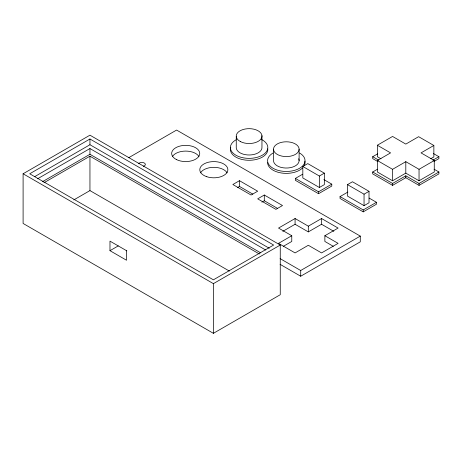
<?xml version="1.0" encoding="UTF-8"?>
<svg xmlns="http://www.w3.org/2000/svg" width="462" height="462" viewBox="0 0 462 462"><rect width="100%" height="100%" fill="white"/><g stroke="black" fill="none" stroke-linecap="round" stroke-linejoin="round"><path stroke-width="0.69" d="M23.1 173.776L89.951 135.175L280.255 245.045L280.255 294.727L213.398 333.321L23.1 223.452L23.1 173.776L213.398 283.645L280.255 245.045M89.951 138.998L29.718 173.776L213.398 279.822L273.637 245.045L89.951 138.998L89.951 144.733L269.259 248.256M34.685 176.64L89.951 144.733M37.584 178.788L89.951 148.55L265.771 250.058M42.573 181.641L89.951 154.285L260.782 252.91M43.994 182.727L89.951 156.196L259.332 253.985M128.811 157.646L176.594 130.059L360.279 236.105L360.279 241.84L300.704 276.23L280.088 264.328M73.805 199.913L89.951 190.592L229.331 271.055M126.831 250.86L109.979 241.129L109.979 250.681L118.249 245.905M239.478 180.694L232.86 184.517L251.062 195.022L257.68 191.204L239.478 180.694L239.478 186.423L252.824 194.132M237.67 187.468L239.478 186.423M302.824 166.476L307.784 163.612L324.336 173.163L324.336 184.633L319.369 187.497L302.824 177.945L302.824 166.476L319.369 176.034L324.336 173.163M264.299 195.022L257.68 198.845L275.883 209.355L282.501 205.532L264.299 195.022L264.299 200.756L277.65 208.46M323.856 179.579L331.78 184.153L331.78 186.065L318.543 193.705L295.374 180.33L295.374 178.419L302.598 174.249M261.89 202.148L264.299 200.756M380.954 158.789L377.344 156.705L377.344 145.235L392.567 136.446L405.803 144.092L418.636 136.683L433.858 145.472L433.858 156.941L430.803 158.703M377.523 161.394L372.707 158.616L372.707 156.705L377.673 153.834M295.374 178.419L318.543 191.794L331.78 184.153M433.858 145.472L421.026 152.882L434.268 160.522L434.268 171.991L419.04 180.781L405.803 173.135L392.567 180.781L377.344 171.991L377.344 160.522L390.581 152.882L377.344 145.235M347.505 184.633L352.466 181.762L369.017 191.32L369.017 202.783L364.05 205.648L347.505 196.096L347.505 184.633L364.05 194.184L369.017 191.32M434.084 169.208L438.9 171.991L438.9 173.897L419.04 185.366L405.803 177.72L392.567 185.366L372.707 173.897L372.707 171.991L377.523 169.208M333.287 246.321L324.867 241.453L324.867 235.724L338.103 228.078L321.558 218.526L308.316 226.172L295.079 218.526L278.528 228.078L291.77 235.724L291.77 241.453L283.345 246.321M369.144 198.083L376.461 202.304L376.461 204.216L363.224 211.862L340.055 198.487L340.055 196.575L347.88 192.059M282.819 231.335L295.079 224.261L308.316 231.901L321.558 224.261L333.812 231.335M377.344 160.522L392.567 169.311L405.803 161.671L419.04 169.311L434.268 160.522M291.77 235.724L278.528 243.364L295.079 252.922L308.316 245.276L321.558 252.922L338.103 243.364L324.867 235.724M372.707 171.991L392.567 183.454L405.803 175.808L419.04 183.454L438.9 171.991M432.882 160.175L438.9 156.705L438.9 158.616L434.084 161.394M340.055 196.575L363.224 209.95L376.461 202.304M280.088 258.593L300.704 270.501L360.279 236.105M433.316 153.476L438.9 156.705M372.707 156.705L378.724 160.175M109.979 250.681L126.524 260.239L126.524 250.681M419.04 169.311L419.04 180.781M419.04 183.454L419.04 185.366M405.803 161.671L405.803 173.135M405.803 175.808L405.803 177.72M392.567 169.311L392.567 180.781M392.567 183.454L392.567 185.366M364.05 194.184L364.05 205.648M363.224 209.95L363.224 211.862M321.558 218.526L321.558 224.261M319.369 176.034L319.369 187.497M318.543 191.794L318.543 193.705M308.316 226.172L308.316 231.901M300.704 270.501L300.704 276.23M299.11 149.186A12.792 7.386 0 0 1 279.92 155.584A12.792 7.386 0 0 1 279.92 142.787A12.792 7.386 0 0 1 299.11 149.186L299.11 160.649M295.079 218.526L295.079 224.261M273.521 149.186L273.521 160.649A12.792 7.386 0 0 0 287.988 167.972A12.792 7.386 0 0 0 298.671 158.737M261.954 135.655L261.954 147.118A12.872 7.432 0 0 1 249.867 154.978A12.872 7.432 0 0 1 236.255 148.002L236.255 136.533M213.398 283.645L213.398 333.321M89.951 148.55L89.951 154.285M89.951 156.196L89.951 190.592M200.531 172.834A14.039 8.108 0 0 1 213.831 167.331A14.039 8.108 0 0 1 227.125 172.834M172.349 156.676A14.039 8.108 0 0 1 185.539 151.091A14.039 8.108 0 0 1 198.943 156.502M138.548 163.756A3.511 2.027 0 0 1 144.219 162.959A3.511 2.027 0 0 1 143.33 166.291M302.529 167.966A18.723 10.811 0 0 1 281.468 173.002A18.723 10.811 0 0 1 267.596 162.56M304.88 161.151A18.723 10.811 0 0 1 304.4 165.356M299.555 153.009A18.723 10.811 0 0 1 299.555 168.295A18.723 10.811 0 0 1 273.077 168.295A18.723 10.811 0 0 1 273.077 153.009M267.793 148.828A18.723 10.811 0 0 1 247.765 160.25A18.723 10.811 0 0 1 230.763 147.297M261.538 139.478A18.723 10.811 0 0 1 262.739 154.966A18.723 10.811 0 0 1 235.88 155.209A18.723 10.811 0 0 1 236.238 139.709M176.559 159.621A14.039 8.108 0 0 0 199.497 154.955A14.039 8.108 0 0 0 181.035 145.819A14.039 8.108 0 0 0 176.559 159.621M206.809 176.727A14.039 8.108 0 0 0 227.87 169.704A14.039 8.108 0 0 0 206.809 162.688A14.039 8.108 0 0 0 206.809 176.727M240.558 141.649A12.872 7.432 0 0 0 261.711 137.589A12.872 7.432 0 0 0 245.045 129.042A12.872 7.432 0 0 0 240.558 141.649"/></g></svg>
